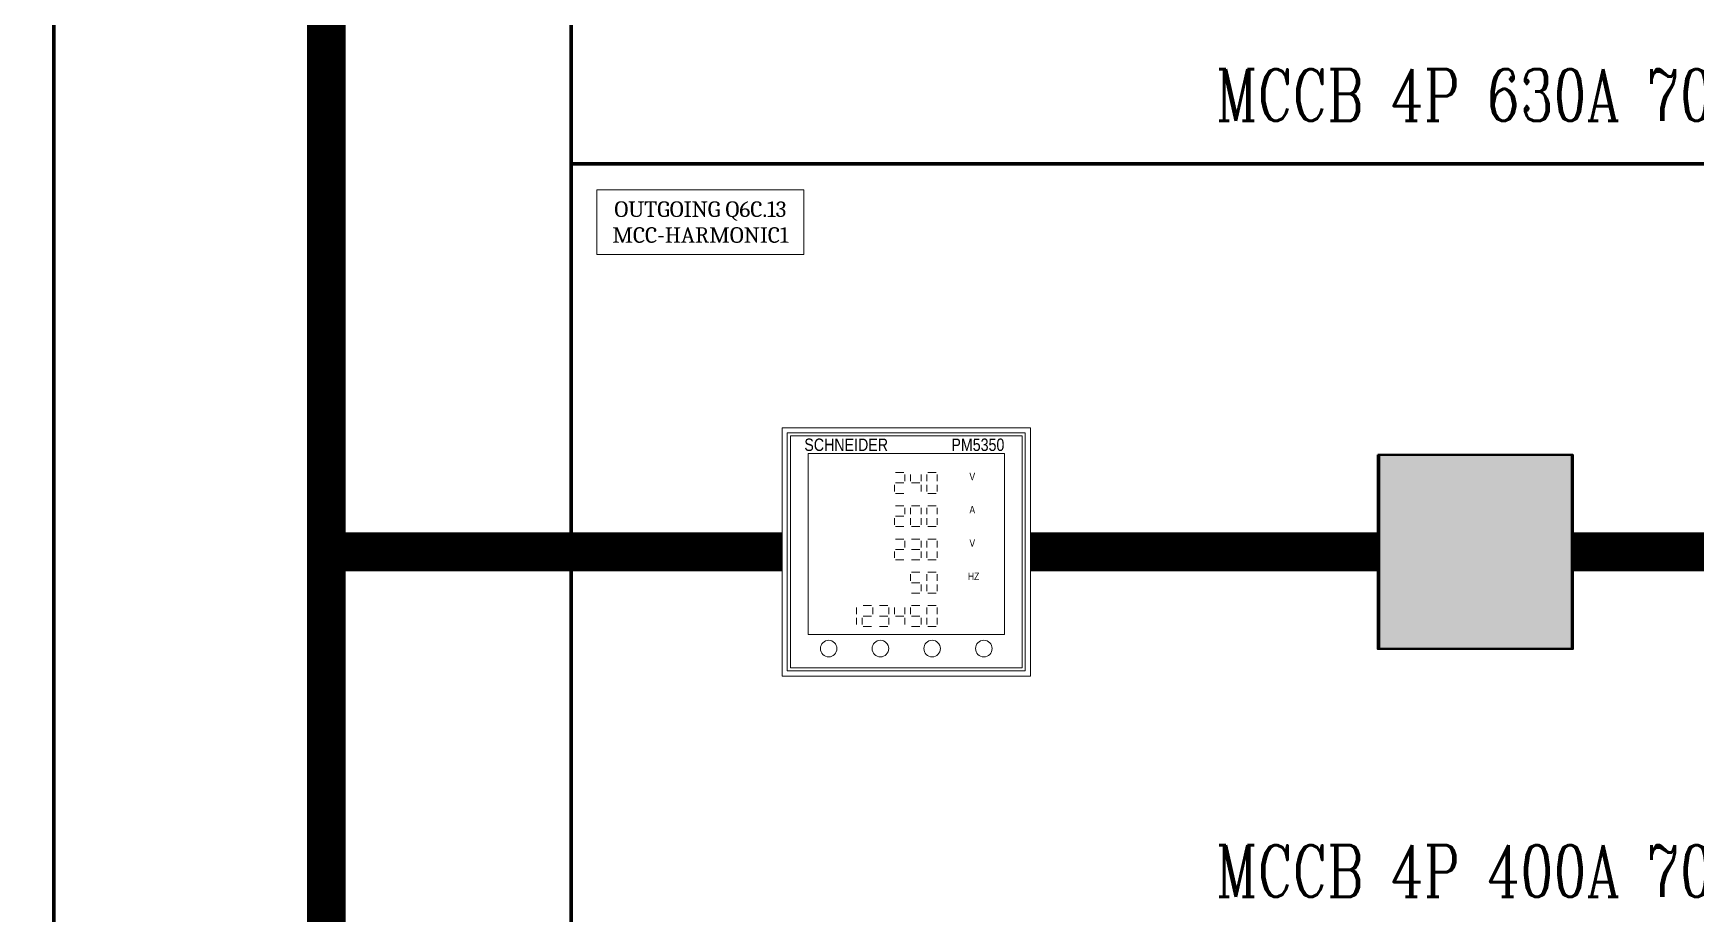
# Model space of a CAD drawing. Header units: millimetres. Extents: x -116965 to 323937, y 291661 to 566926.
# Drawn here: x -45440 to -44797, y 316849 to 317189 of the extents above; entities that cross this region are included whole.
import ezdxf
from ezdxf.enums import TextEntityAlignment as Align

# ---------------------------------------------------------------- set-up
doc = ezdxf.new("R2010")
doc.units = ezdxf.units.MM
doc.layers.get('0').update_dxf_attribs({"lineweight": 18})
doc.layers.add('BASE', color=7, linetype='Continuous', lineweight=15)
doc.layers.add('hw_Text', color=7, linetype='Continuous', lineweight=13)
doc.layers.add('C00-00-00', color=7, linetype='Continuous')
doc.layers.add('C32-AD-3C', color=7, linetype='Continuous', true_color=0x32ad3c)
doc.layers.add('C49-50-57', color=7, linetype='Continuous', true_color=0x495057)
doc.styles.add('hw_Block', font='complex.shx', dxfattribs={"width": 0.75})
doc.styles.add('hw_Block.', font='Cambria.ttf')
doc.styles.add('VnArial', font='')
doc.styles.get('VnArial').set_extended_font_data('.VnArial NarrowH')

# ---------------------------------------------------------------- blocks, each defined once
blk = doc.blocks.new('1232')
at = {"color": 7, "linetype": 'Continuous', "lineweight": 13}
for p, q in [((43.84, 78.67), (47.07, 78.67)), ((47.48, 77.94), (47.48, 75.37)), ((49.66, 77.94), (49.66, 75.37)), ((53.72, 77.94), (53.72, 75.37)), ((55.9, 77.94), (55.9, 75.37)), ((56.31, 78.67), (59.54, 78.67)), ((59.95, 77.94), (59.95, 75.37)), ((43.43, 71.35), (43.43, 73.92)), ((43.84, 74.65), (47.07, 74.65)), ((50.08, 74.65), (53.3, 74.65)), ((53.72, 71.35), (53.72, 73.92)), ((55.9, 71.35), (55.9, 73.92)), ((59.95, 71.35), (59.95, 73.92)), ((43.84, 70.62), (47.07, 70.62)), ((43.84, 65.82), (47.07, 65.82)), ((47.48, 65.09), (47.48, 62.52)), ((49.66, 65.09), (49.66, 62.52)), ((50.08, 65.82), (53.3, 65.82)), ((53.72, 65.09), (53.72, 62.52)), ((55.9, 65.09), (55.9, 62.52)), ((56.31, 70.62), (59.54, 70.62)), ((56.31, 65.82), (59.54, 65.82)), ((59.95, 65.09), (59.95, 62.52)), ((43.43, 58.49), (43.43, 61.06)), ((43.84, 61.79), (47.07, 61.79)), ((49.66, 58.49), (49.66, 61.06)), ((53.72, 58.49), (53.72, 61.06)), ((55.9, 58.49), (55.9, 61.06)), ((59.95, 58.49), (59.95, 61.06)), ((43.84, 57.77), (47.07, 57.77)), ((43.84, 52.96), (47.07, 52.96)), ((47.48, 52.23), (47.48, 49.66)), ((50.08, 57.77), (53.3, 57.77)), ((50.08, 52.96), (53.3, 52.96)), ((53.72, 52.23), (53.72, 49.66)), ((55.9, 52.23), (55.9, 49.66)), ((56.31, 57.77), (59.54, 57.77)), ((56.31, 52.96), (59.54, 52.96)), ((59.95, 52.23), (59.95, 49.66)), ((43.43, 45.64), (43.43, 48.21)), ((43.84, 48.94), (47.07, 48.94)), ((50.08, 48.94), (53.3, 48.94)), ((53.72, 45.64), (53.72, 48.21)), ((55.9, 45.64), (55.9, 48.21)), ((59.95, 45.64), (59.95, 48.21)), ((43.84, 44.91), (47.07, 44.91)), ((49.66, 39.38), (49.66, 36.81)), ((50.08, 44.91), (53.3, 44.91)), ((50.08, 40.1), (53.3, 40.1)), ((55.9, 39.38), (55.9, 36.81)), ((56.31, 44.91), (59.54, 44.91)), ((56.31, 40.1), (59.54, 40.1)), ((59.95, 39.38), (59.95, 36.81)), ((50.08, 36.08), (53.3, 36.08)), ((53.72, 32.78), (53.72, 35.35)), ((55.9, 32.78), (55.9, 35.35)), ((59.95, 32.78), (59.95, 35.35)), ((28.79, 26.5), (28.79, 23.93)), ((31.38, 27.23), (34.61, 27.23)), ((35.02, 26.5), (35.02, 23.93)), ((37.61, 27.23), (40.84, 27.23)), ((41.25, 26.5), (41.25, 23.93)), ((43.43, 26.5), (43.43, 23.93)), ((47.48, 26.5), (47.48, 23.93)), ((49.66, 26.5), (49.66, 23.93)), ((50.08, 32.06), (53.3, 32.06)), ((50.08, 27.23), (53.3, 27.23)), ((55.9, 26.5), (55.9, 23.93)), ((56.31, 32.06), (59.54, 32.06)), ((56.31, 27.23), (59.54, 27.23)), ((59.95, 26.5), (59.95, 23.93)), ((28.79, 19.91), (28.79, 22.47)), ((30.97, 19.91), (30.97, 22.47)), ((31.38, 23.2), (34.61, 23.2)), ((37.61, 23.2), (40.84, 23.2)), ((41.25, 19.91), (41.25, 22.47)), ((43.84, 23.2), (47.07, 23.2)), ((47.48, 19.91), (47.48, 22.47)), ((50.08, 23.2), (53.3, 23.2)), ((53.72, 19.91), (53.72, 22.47)), ((55.9, 19.91), (55.9, 22.47)), ((59.95, 19.91), (59.95, 22.47)), ((31.38, 19.18), (34.61, 19.18)), ((37.61, 19.18), (40.84, 19.18)), ((50.08, 19.18), (53.3, 19.18)), ((56.31, 19.18), (59.54, 19.18))]:
    blk.add_line(p, q, dxfattribs=at)
at = {"layer": 'BASE', "lineweight": 13}
for points in [[(96, 0), (0, 0), (0, 96), (96, 96)], [(3.2, 3.2), (92.8, 3.2), (92.8, 92.8), (3.2, 92.8)], [(10, 16.06), (86, 16.06), (86, 86), (10, 86)]]:
    blk.add_lwpolyline(points, close=True, dxfattribs=at)
at = {"layer": 'BASE', "color": 3, "lineweight": 13}
blk.add_lwpolyline([(2, 2), (94, 2), (94, 94), (2, 94)], close=True, dxfattribs=at)
at = {"layer": 'BASE', "lineweight": 13}
for centre in [(18, 10.61), (38, 10.61), (58, 10.61), (78, 10.61)]:
    blk.add_circle(centre, 3.2, dxfattribs=at)
at = {"layer": 'hw_Text', "lineweight": 13, "style": 'VnArial'}
for s, height, p in [('Schneider', 4.8, (24.76, 89.41)), ('V', 2.88, (73.53, 77.14)), ('A', 2.88, (73.53, 64.28)), ('V', 2.88, (73.53, 51.43)), ('Hz', 2.88, (74.05, 38.57))]:
    blk.add_text(s, height=height, rotation=360, dxfattribs=at).set_placement(p, align=Align.MIDDLE_CENTER)
at = {"layer": 'hw_Text', "color": 1, "lineweight": 13, "style": 'VnArial'}
blk.add_text('PM5350', height=4.8, rotation=360, dxfattribs=at).set_placement((75.69, 89.41), align=Align.MIDDLE_CENTER)
blk = doc.blocks.new('Load Outgoingx')
at = {"color": 0, "lineweight": 5, "ltscale": 0.7}
blk.add_lwpolyline([(10, -10), (10, -35), (90, -35), (90, -10)], close=True, dxfattribs=at)
at = {"color": 0, "lineweight": 5, "style": 'hw_Block.'}
for tag, p in [('LINE1', (50, -17.5)), ('LINE2', (50, -27.5))]:
    blk.add_attdef(tag, text='', height=6, dxfattribs=at).set_placement(p, align=Align.MIDDLE_CENTER)

msp = doc.modelspace()

# ---------------------------------------------------------------- hatches: boundary and pattern name
at = {"layer": 'C00-00-00'}
h = msp.add_hatch(color=256, dxfattribs=at)
edge = h.paths.add_edge_path()
edge.add_arc((-44882.820083, 316988.68727), 27.496163, 0, 360)
h = msp.add_hatch(color=256, dxfattribs=at)
edge = h.paths.add_edge_path()
edge.add_arc((-44882.820083, 316988.68727), 27.496163, 0, 360)
h = msp.add_hatch(color=256, dxfattribs=at)
edge = h.paths.add_edge_path()
edge.add_arc((-44882.820079, 316988.68727), 27.496163, 0, 360)
h = msp.add_hatch(color=256, dxfattribs=at)
h.dxf.hatch_style = 2
h.paths.add_polyline_path([(-44915.315545, 316996.186223), (-44850.324617, 316996.186223), (-44850.324617, 316981.188317), (-44915.315545, 316981.188317)])
h = msp.add_hatch(color=256, dxfattribs=at)
h.dxf.hatch_style = 2
h.paths.add_polyline_path([(-44915.315545, 316996.186223), (-44850.324621, 316996.186223), (-44850.324621, 316981.188317), (-44915.315545, 316981.188317)])
at = {"layer": 'C32-AD-3C'}
h = msp.add_hatch(color=256, dxfattribs=at)
h.dxf.hatch_style = 2
h.paths.add_polyline_path([(-44905.316942, 316976.189014), (-44890.319036, 316976.189014), (-44890.319036, 316951.192505), (-44905.316942, 316951.192505)])
h = msp.add_hatch(color=256, dxfattribs=at)
h.dxf.hatch_style = 2
h.paths.add_polyline_path([(-44905.316942, 316976.189014), (-44890.319036, 316976.189014), (-44890.319036, 316951.192505), (-44905.316942, 316951.192505)])
h = msp.add_hatch(color=256, dxfattribs=at)
h.dxf.hatch_style = 2
h.paths.add_polyline_path([(-44905.316939, 316976.189018), (-44890.319032, 316976.189018), (-44890.319032, 316951.192505), (-44905.316939, 316951.192505)])
at = {"layer": 'C49-50-57'}
h = msp.add_hatch(color=256, dxfattribs=at)
h.dxf.hatch_style = 2
h.paths.add_polyline_path([(-44920.314849, 317026.182036), (-44845.325317, 317026.182036), (-44845.325317, 316951.192505), (-44920.314849, 316951.192505)])
h = msp.add_hatch(color=256, dxfattribs=at)
h.dxf.hatch_style = 2
h.paths.add_polyline_path([(-44920.314849, 317026.182036), (-44845.325317, 317026.182036), (-44845.325317, 316951.192505), (-44920.314849, 316951.192505)])
h = msp.add_hatch(color=256, dxfattribs=at)
h.dxf.hatch_style = 2
h.paths.add_polyline_path([(-44920.314845, 317026.182036), (-44845.325314, 317026.182036), (-44845.325314, 316951.192505), (-44920.314845, 316951.192505)])

# ---------------------------------------------------------------- linework, layer by layer
at = {"color": 1, "lineweight": -3, "ltscale": 5, "const_width": 15}
for points in [[(-45326.927649, 316738.722167), (-45326.927649, 318638.456958)], [(-45150.649773, 316988.68727), (-45326.927653, 316988.68727)], [(-44920.314849, 316988.68727), (-45054.649773, 316988.68727)], [(-44845.325314, 316988.68727), (-44479.422325, 316988.68727)]]:
    msp.add_lwpolyline(points, dxfattribs=at)
at = {"layer": 'C00-00-00', "lineweight": 211}
msp.add_lwpolyline([(-45232.288327, 318738.443002), (-44532.386032, 318738.443002), (-44532.386032, 316538.750083), (-45232.288327, 316538.750083)], close=True, dxfattribs=at)
at = {"layer": 'C00-00-00', "lineweight": 100}
for points in [[(-45832.204577, 318638.456958), (-45432.260407, 318638.456958), (-45432.260407, 316638.736127), (-45832.204577, 316638.736127)], [(-45432.260407, 318638.456958), (-45232.288327, 318638.456958), (-45232.288327, 316638.736127), (-45432.260407, 316638.736127)], [(-45232.288327, 317438.624458), (-44532.386032, 317438.624458), (-44532.386032, 317138.666333), (-45232.288327, 317138.666333)], [(-45232.288327, 317138.666333), (-44532.386032, 317138.666333), (-44532.386032, 316838.708208), (-45232.288327, 316838.708208)]]:
    msp.add_lwpolyline(points, close=True, dxfattribs=at)
at = {"layer": 'C00-00-00', "lineweight": 50}
for points in [[(-44920.314849, 317026.182036), (-44845.325317, 317026.182036), (-44845.325317, 316951.192505), (-44920.314849, 316951.192505)], [(-44920.314845, 317026.182036), (-44845.325314, 317026.182036), (-44845.325314, 316951.192505), (-44920.314845, 316951.192505)], [(-44919.831947, 317026.182036), (-44844.842416, 317026.182036), (-44844.842416, 316951.192505), (-44919.831947, 316951.192505)]]:
    msp.add_lwpolyline(points, close=True, dxfattribs=at)

# ---------------------------------------------------------------- block references
at = {"lineweight": -3}
msp.add_blockref('Load Outgoingx', (-45232.288325, 317138.666333), dxfattribs=at).add_auto_attribs({'LINE2': 'MCC-HARMONIC1', 'LINE1': 'OUTGOING Q6C.13'})
msp.add_blockref('1232', (-45150.649773, 316940.68727))

# ---------------------------------------------------------------- texts
at = {"color": 2, "char_height": 20, "attachment_point": 5, "style": 'hw_Block'}
for s, insert in [('MCCB 4P 630A 70kA', (-44873.616689, 317165.275518)), ('MCCB 4P 400A 70kA', (-44873.616689, 316865.317393))]:
    msp.add_mtext_dynamic_manual_height_columns(s, width=280.32785492, gutter_width=12.5, heights=[0], dxfattribs=dict(at, insert=insert))

doc.saveas('drawing.dxf')
